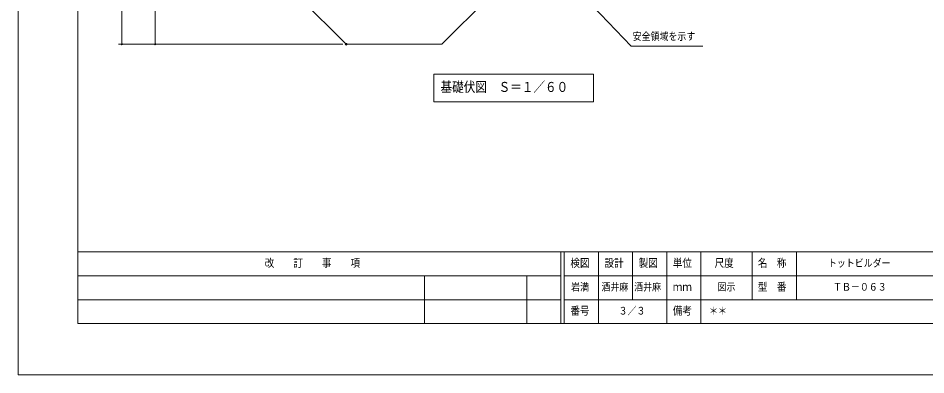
# Model space of a CAD drawing. Units: millimetres on the paper, scale 1:60. Extents: x -18 to 420, y -297 to 594.
# Drawn here: x 0 to 265.9, y -297 to -192.5 of the extents above; entities that cross this region are included whole.
import ezdxf
from ezdxf.enums import TextEntityAlignment as Align

# ---------------------------------------------------------------- set-up
doc = ezdxf.new("R2010")
doc.units = ezdxf.units.MM
doc.header["$PDMODE"] = 32
doc.header["$PDSIZE"] = 0.5
doc.linetypes.add('USER3', pattern=[63.5, 31.75, -6.35, 6.35, -6.35, 6.35, -6.35])
doc.layers.add('DEFPOINTS_3', color=7, linetype='Continuous', lineweight=9)
doc.layers.add('LY_1', color=7, linetype='Continuous', lineweight=9)
doc.styles.add('ＭＳ ゴシック', font='')
doc.styles.get('ＭＳ ゴシック').set_extended_font_data('MS Gothic')

# ---------------------------------------------------------------- blocks, each defined once
blk = doc.blocks.new('-000-_DOTSMALL')
at = {"color": 7, "linetype": 'Continuous', "lineweight": 9}
blk.add_circle((0, 0), 0.0625, dxfattribs=at)
blk.add_circle((0, 0), 0.0625, dxfattribs=at)

msp = doc.modelspace()

# ---------------------------------------------------------------- linework, layer by layer
at = {"layer": 'DEFPOINTS_3'}
for p, q in [((0, 0), (0, -297)), ((0, -297), (420, -297))]:
    msp.add_line(p, q, dxfattribs=at)
at = {"layer": 'LY_1'}
for p, q in [((17.5, -15), (17.5, -282)), ((17.5, -261), (402.5, -261)), ((159, -261), (159, -282)), ((160, -261), (160, -282)), ((170, -261), (170, -275)), ((180, -261), (180, -275)), ((190, -261), (190, -282)), ((200, -261), (200, -275)), ((215, -261), (215, -275)), ((215, -268), (332.5, -268)), ((160, -275), (402.5, -275)), ((200, -275), (200, -282)), ((17.5, -282), (402.5, -282))]:
    msp.add_line(p, q, dxfattribs=at)
at = {"layer": 'LY_1', "lineweight": 18}
for p, q in [((30.423, -200.133), (30.423, -44.427)), ((40.174, -200.133), (40.174, -152.496)), ((179.634, -200.73), (165.907, -186.354)), ((95.085, -200.133), (29.423, -200.133)), ((95.085, -200.133), (39.174, -200.133)), ((179.634, -200.73), (200.634, -200.73)), ((168.583, -208.92), (121.783, -208.92)), ((121.783, -208.92), (121.783, -217.053)), ((168.583, -217.053), (168.583, -208.92)), ((121.783, -217.053), (168.583, -217.053)), ((228, -261), (228, -275)), ((17.5, -268), (159, -268)), ((119, -268), (119, -282)), ((149, -268), (149, -282)), ((160, -268), (215, -268)), ((17.5, -275), (159, -275)), ((170, -275), (170, -282))]:
    msp.add_line(p, q, dxfattribs=at)
at = {"layer": 'LY_1', "linetype": 'USER3', "lineweight": 18}
for p, q in [((96.085, -200.133), (74.132, -178.18)), ((137.943, -186.354), (124.164, -200.133)), ((124.164, -200.133), (96.085, -200.133))]:
    msp.add_line(p, q, dxfattribs=at)
at = {"layer": 'LY_1'}
msp.add_point((96.085, -200.133), dxfattribs=at)
msp.add_point((96.085, -200.133), dxfattribs=at)

# ---------------------------------------------------------------- block references
at = {"layer": 'LY_1', "xscale": 2.32, "yscale": 2.32, "rotation": 270}
for p in [(30.423, -200.133), (40.174, -200.133)]:
    msp.add_blockref('-000-_DOTSMALL', p, dxfattribs=at)

# ---------------------------------------------------------------- texts
at = {"layer": 'LY_1', "style": 'ＭＳ ゴシック', "width": 0.85}
for s, height, p in [('安全領域を示す', 2.199, (180.051, -199.58)), ('基礎伏図\u3000Ｓ＝１／６０', 2.933, (123.739, -214.987)), ('改\u3000\u3000訂\u3000\u3000事\u3000\u3000項', 2.346, (72.25, -266.1)), ('検図', 2.346, (161.8, -266.1)), ('設計', 2.346, (171.8, -266.1)), ('製図', 2.346, (181.8, -266.1)), ('単位', 2.346, (191.8, -266.1)), ('尺度', 2.346, (204.05, -266.1)), ('名\u3000称', 2.346, (216.7, -266.1)), ('トットビルダー', 2.199, (237.25, -266)), ('岩満', 2.199, (162, -273)), ('酒井麻', 2.199, (170.917, -273)), ('酒井麻', 2.199, (180.5, -273)), ('ｍｍ', 2.346, (191.8, -273.1)), ('図示', 2.199, (204.917, -273)), ('型\u3000番', 2.346, (216.7, -273.1)), ('ＴＢ－０６３', 2.199, (238.75, -273)), ('番号', 2.346, (161.8, -280.1)), ('３／３', 2.199, (175.917, -280)), ('備考', 2.346, (191.8, -280.1)), ('＊＊', 2.199, (202.417, -280))]:
    msp.add_text(s, height=height, dxfattribs=at).set_placement(p, align=Align.BOTTOM_LEFT)

doc.saveas('drawing.dxf')
